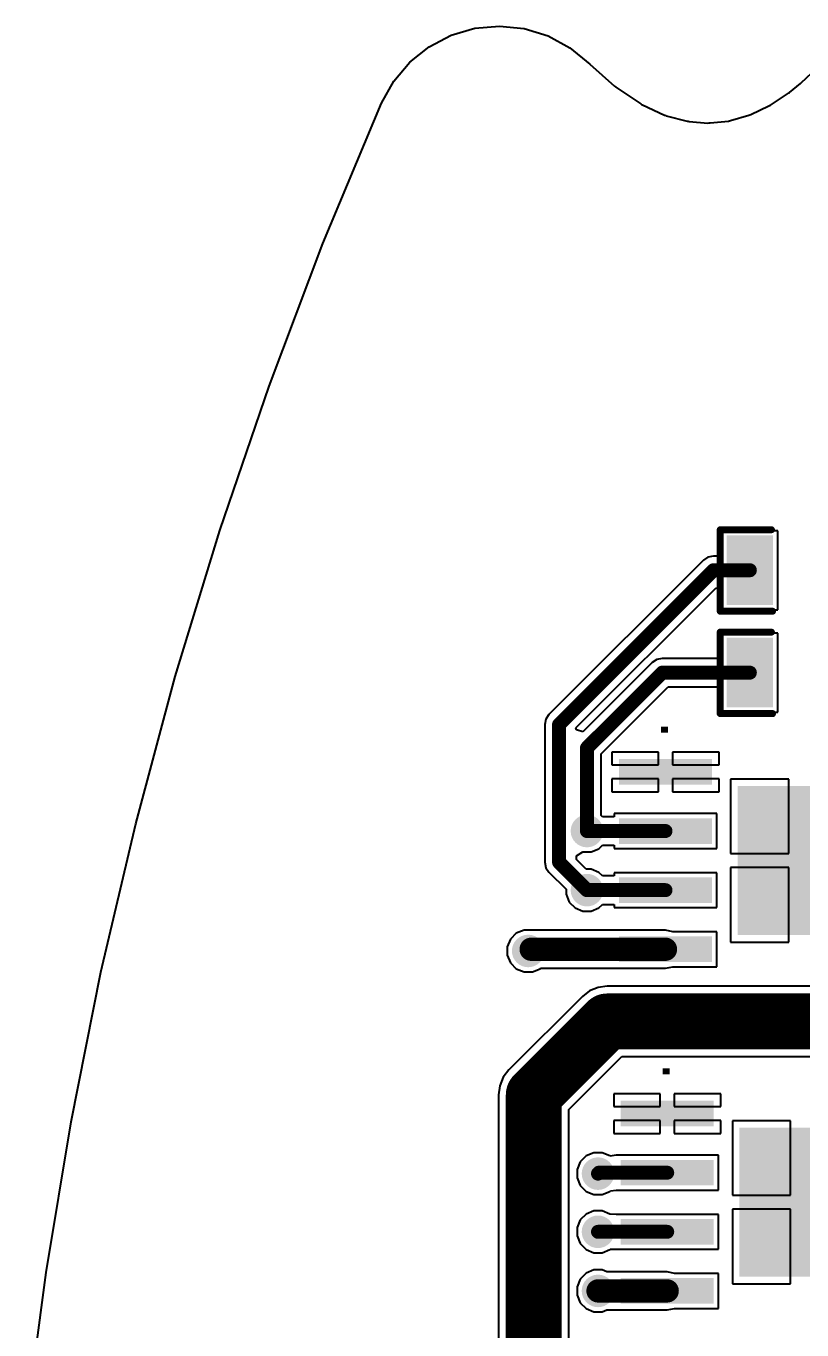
# Model space of a CAD drawing. Header units: millimetres. Extents: x 100 to 300, y 101 to 245.
# Drawn here: x 100.91 to 117.58, y 213.46 to 241.47 of the extents above; entities that cross this region are included whole.
import ezdxf

# ---------------------------------------------------------------- set-up
doc = ezdxf.new("R2010")
doc.units = ezdxf.units.MM
for name, color, linetype in [('BottomSolder', 6, 'Continuous'), ('TopLayer', 1, 'Continuous'), ('TopOverlay', 2, 'Continuous'), ('TopPaste', 8, 'Continuous'), ('TopSolder', 216, 'Continuous'), ('ViaHoleLayer', 16, 'Continuous')]:
    doc.layers.add(name, color=color, linetype=linetype)

# ---------------------------------------------------------------- blocks, each defined once
blk = doc.blocks.new('HSOP_8_64')
at = {"layer": 'TopLayer'}
for points in [[(-2.12159977, 3.799798089999999), (-1.67160067, 3.799798089999999), (-1.67160067, 1.89979935), (-2.12159977, 1.89979935)], [(-0.85159723, 3.799798089999999), (-0.40159813, 3.799798089999999), (-0.40159813, 1.89979935), (-0.85159723, 1.89979935)], [(0.41840023, 3.799798089999999), (0.86839933, 3.799798089999999), (0.86839933, 1.89979935), (0.41840023, 1.89979935)], [(1.68840023, 3.799798089999999), (2.13839933, 3.799798089999999), (2.13839933, 1.89979935), (1.68840023, 1.89979935)], [(-1.54159966, 1.24979938), (1.55839922, 1.24979938), (1.55839922, -1.1502009), (-1.54159966, -1.1502009)], [(-2.12159977, -1.80020087), (-1.67160067, -1.80020087), (-1.67160067, -3.70019961), (-2.12159977, -3.70019961)], [(-0.85159723, -1.80020341), (-0.40159813, -1.80020341), (-0.40159813, -3.70020215), (-0.85159723, -3.70020215)], [(0.41840023, -1.80020087), (0.86839933, -1.80020087), (0.86839933, -3.70019961), (0.41840023, -3.70019961)], [(1.68840023, -1.80020087), (2.13839933, -1.80020087), (2.13839933, -3.70019961), (1.68840023, -3.70019961)]]:
    blk.add_hatch(color=1, dxfattribs=at).paths.add_polyline_path(points)
at = {"layer": 'TopPaste'}
for points in [[(-2.12159977, 3.799798089999999), (-1.67160067, 3.799798089999999), (-1.67160067, 1.89979935), (-2.12159977, 1.89979935)], [(-0.85159723, 3.799798089999999), (-0.40159813, 3.799798089999999), (-0.40159813, 1.89979935), (-0.85159723, 1.89979935)], [(0.41840023, 3.799798089999999), (0.86839933, 3.799798089999999), (0.86839933, 1.89979935), (0.41840023, 1.89979935)], [(1.68840023, 3.799798089999999), (2.13839933, 3.799798089999999), (2.13839933, 1.89979935), (1.68840023, 1.89979935)], [(-1.54159966, 1.24979938), (1.55839922, 1.24979938), (1.55839922, -1.1502009), (-1.54159966, -1.1502009)], [(-2.12159977, -1.80020087), (-1.67160067, -1.80020087), (-1.67160067, -3.70019961), (-2.12159977, -3.70019961)], [(-0.85159723, -1.80020341), (-0.40159813, -1.80020341), (-0.40159813, -3.70020215), (-0.85159723, -3.70020215)], [(0.41840023, -1.80020087), (0.86839933, -1.80020087), (0.86839933, -3.70019961), (0.41840023, -3.70019961)], [(1.68840023, -1.80020087), (2.13839933, -1.80020087), (2.13839933, -3.70019961), (1.68840023, -3.70019961)]]:
    blk.add_hatch(color=8, dxfattribs=at).paths.add_polyline_path(points)
at = {"layer": 'TopSolder'}
for points in [[(-2.17159967, 3.84979799), (-1.62160077, 3.84979799), (-1.62160077, 1.84979945), (-2.17159967, 1.84979945)], [(-0.9015971299999999, 3.84979799), (-0.35159823, 3.84979799), (-0.35159823, 1.84979945), (-0.9015971299999999, 1.84979945)], [(0.36840033, 3.84979799), (0.91839923, 3.84979799), (0.91839923, 1.84979945), (0.36840033, 1.84979945)], [(1.63840033, 3.84979799), (2.18839923, 3.84979799), (2.18839923, 1.84979945), (1.63840033, 1.84979945)], [(-1.59159956, 1.29979928), (1.60839912, 1.29979928), (1.60839912, -1.2002008), (-1.59159956, -1.2002008)], [(-2.17159967, -1.75020097), (-1.62160077, -1.75020097), (-1.62160077, -3.750199509999999), (-2.17159967, -3.750199509999999)], [(-0.9015971299999999, -1.75020351), (-0.35159823, -1.75020351), (-0.35159823, -3.75020205), (-0.9015971299999999, -3.75020205)], [(0.36840033, -1.75020097), (0.91839923, -1.75020097), (0.91839923, -3.750199509999999), (0.36840033, -3.750199509999999)], [(1.63840033, -1.75020097), (2.18839923, -1.75020097), (2.18839923, -3.750199509999999), (1.63840033, -3.750199509999999)]]:
    blk.add_hatch(color=216, dxfattribs=at).paths.add_polyline_path(points)
at = {"layer": 'TopOverlay'}
blk.add_text('.', height=1.00000054, dxfattribs=at).set_placement((-2.9915993, -2.85020004))
blk = doc.blocks.new('HSOP_8_65')
at = {"layer": 'TopLayer'}
for points in [[(-2.12159977, 3.799798089999999), (-1.67160067, 3.799798089999999), (-1.67160067, 1.89979935), (-2.12159977, 1.89979935)], [(-0.85159723, 3.799798089999999), (-0.40159813, 3.799798089999999), (-0.40159813, 1.89979935), (-0.85159723, 1.89979935)], [(0.41840023, 3.79980317), (0.86839933, 3.79980317), (0.86839933, 1.89980443), (0.41840023, 1.89980443)], [(1.68840023, 3.79980063), (2.13839933, 3.79980063), (2.13839933, 1.89980189), (1.68840023, 1.89980189)], [(-1.5416022, 1.24980446), (1.55839668, 1.24980446), (1.55839668, -1.15019582), (-1.5416022, -1.15019582)], [(-2.12159977, -1.80019833), (-1.67160067, -1.80019833), (-1.67160067, -3.70019707), (-2.12159977, -3.70019707)], [(-0.85159977, -1.80019833), (-0.40160067, -1.80019833), (-0.40160067, -3.70019707), (-0.85159977, -3.70019707)], [(0.41840023, -1.80019833), (0.86839933, -1.80019833), (0.86839933, -3.70019707), (0.41840023, -3.70019707)], [(1.68840023, -1.80019833), (2.13839933, -1.80019833), (2.13839933, -3.70019707), (1.68840023, -3.70019707)]]:
    blk.add_hatch(color=1, dxfattribs=at).paths.add_polyline_path(points)
at = {"layer": 'TopPaste'}
for points in [[(-2.12159977, 3.799798089999999), (-1.67160067, 3.799798089999999), (-1.67160067, 1.89979935), (-2.12159977, 1.89979935)], [(-0.85159723, 3.799798089999999), (-0.40159813, 3.799798089999999), (-0.40159813, 1.89979935), (-0.85159723, 1.89979935)], [(0.41840023, 3.79980317), (0.86839933, 3.79980317), (0.86839933, 1.89980443), (0.41840023, 1.89980443)], [(1.68840023, 3.79980063), (2.13839933, 3.79980063), (2.13839933, 1.89980189), (1.68840023, 1.89980189)], [(-1.5416022, 1.24980446), (1.55839668, 1.24980446), (1.55839668, -1.15019582), (-1.5416022, -1.15019582)], [(-2.12159977, -1.80019833), (-1.67160067, -1.80019833), (-1.67160067, -3.70019707), (-2.12159977, -3.70019707)], [(-0.85159977, -1.80019833), (-0.40160067, -1.80019833), (-0.40160067, -3.70019707), (-0.85159977, -3.70019707)], [(0.41840023, -1.80019833), (0.86839933, -1.80019833), (0.86839933, -3.70019707), (0.41840023, -3.70019707)], [(1.68840023, -1.80019833), (2.13839933, -1.80019833), (2.13839933, -3.70019707), (1.68840023, -3.70019707)]]:
    blk.add_hatch(color=8, dxfattribs=at).paths.add_polyline_path(points)
at = {"layer": 'TopSolder'}
for points in [[(-2.17159967, 3.84979799), (-1.62160077, 3.84979799), (-1.62160077, 1.84979945), (-2.17159967, 1.84979945)], [(-0.9015971299999999, 3.84979799), (-0.35159823, 3.84979799), (-0.35159823, 1.84979945), (-0.9015971299999999, 1.84979945)], [(0.36840033, 3.84980307), (0.91839923, 3.84980307), (0.91839923, 1.84980453), (0.36840033, 1.84980453)], [(1.63840033, 3.84980053), (2.18839923, 3.84980053), (2.18839923, 1.84980199), (1.63840033, 1.84980199)], [(-1.5916021, 1.29980436), (1.60839658, 1.29980436), (1.60839658, -1.20019572), (-1.5916021, -1.20019572)], [(-2.17159967, -1.75019843), (-1.62160077, -1.75019843), (-1.62160077, -3.750196969999999), (-2.17159967, -3.750196969999999)], [(-0.90159967, -1.75019843), (-0.35160077, -1.75019843), (-0.35160077, -3.750196969999999), (-0.90159967, -3.750196969999999)], [(0.36840033, -1.75019843), (0.91839923, -1.75019843), (0.91839923, -3.750196969999999), (0.36840033, -3.750196969999999)], [(1.63840033, -1.75019843), (2.18839923, -1.75019843), (2.18839923, -3.750196969999999), (1.63840033, -3.750196969999999)]]:
    blk.add_hatch(color=216, dxfattribs=at).paths.add_polyline_path(points)
at = {"layer": 'TopOverlay'}
blk.add_text('.', height=1.00000054, dxfattribs=at).set_placement((-2.9915993, -2.85019496))
blk = doc.blocks.new('RES0805_128')
at = {"layer": 'TopLayer'}
for points in [[(-1.38780139, 0.6782968399999999), (-0.4878006499999999, 0.6782968399999999), (-0.4878006499999999, -0.7187031599999999), (-1.38780139, -0.7187031599999999)], [(0.49219993, 0.67829938), (1.39220067, 0.67829938), (1.39220067, -0.7187006199999999), (0.49219993, -0.7187006199999999)]]:
    blk.add_hatch(color=1, dxfattribs=at).paths.add_polyline_path(points)
at = {"layer": 'TopPaste'}
for points in [[(-1.38780139, 0.6782968399999999), (-0.4878006499999999, 0.6782968399999999), (-0.4878006499999999, -0.7187031599999999), (-1.38780139, -0.7187031599999999)], [(0.49219993, 0.67829938), (1.39220067, 0.67829938), (1.39220067, -0.7187006199999999), (0.49219993, -0.7187006199999999)]]:
    blk.add_hatch(color=8, dxfattribs=at).paths.add_polyline_path(points)
at = {"layer": 'TopSolder'}
for points in [[(-1.43780129, 0.72829674), (-0.43780075, 0.72829674), (-0.43780075, -0.76870306), (-1.43780129, -0.76870306)], [(0.44220003, 0.72829928), (1.44220057, 0.72829928), (1.44220057, -0.76870052), (0.44220003, -0.76870052)]]:
    blk.add_hatch(color=216, dxfattribs=at).paths.add_polyline_path(points)
at = {"layer": 'TopOverlay', "const_width": 0.1499997}
for points in [[(-1.5750032, 0.8500008399999999), (-0.47500286, 0.8499983)], [(-1.57500066, -0.87499952), (-1.57500066, 0.8249970799999999)], [(0.47500032, 0.8500008399999999), (1.5750032, 0.8500008399999999)], [(1.57500066, -0.87499952), (1.57500066, 0.8249970799999999)], [(-1.57500066, -0.90000074), (-0.4499991, -0.90000074)], [(0.47499778, -0.90000074), (1.57500066, -0.90000074)]]:
    blk.add_lwpolyline(points, dxfattribs=at)
at = {"layer": 'TopOverlay', "const_width": 0.07499858}
for points in [[(-1.61250376, 0.8500008399999999, 1), (-1.53750264, 0.8500008399999999, 1)], [(-1.61250122, 0.8249970799999999, 1), (-1.5375001, 0.8249970799999999, 1)], [(-0.5125034199999999, 0.8499983, 1), (-0.4375023, 0.8499983, 1)], [(0.43749976, 0.8500008399999999, 1), (0.5125008799999999, 0.8500008399999999, 1)], [(1.5375001, 0.8249970799999999, 1), (1.61250122, 0.8249970799999999, 1)], [(1.53750264, 0.8500008399999999, 1), (1.61250376, 0.8500008399999999, 1)], [(-1.61250122, -0.87499952, 1), (-1.5375001, -0.87499952, 1)], [(-1.61250122, -0.90000074, 1), (-1.5375001, -0.90000074, 1)], [(-0.4874996599999999, -0.90000074, 1), (-0.41249854, -0.90000074, 1)], [(0.43749722, -0.90000074, 1), (0.5124983399999999, -0.90000074, 1)], [(1.5375001, -0.87499952, 1), (1.61250122, -0.87499952, 1)], [(1.5375001, -0.90000074, 1), (1.61250122, -0.90000074, 1)]]:
    blk.add_lwpolyline(points, format="xyb", close=True, dxfattribs=at)
blk = doc.blocks.new('RES0805_130')
at = {"layer": 'TopLayer'}
for points in [[(-1.38780139, 0.6782968399999999), (-0.4878006499999999, 0.6782968399999999), (-0.4878006499999999, -0.7187031599999999), (-1.38780139, -0.7187031599999999)], [(0.49219993, 0.67829938), (1.39220067, 0.67829938), (1.39220067, -0.7187006199999999), (0.49219993, -0.7187006199999999)]]:
    blk.add_hatch(color=1, dxfattribs=at).paths.add_polyline_path(points)
at = {"layer": 'TopPaste'}
for points in [[(-1.38780139, 0.6782968399999999), (-0.4878006499999999, 0.6782968399999999), (-0.4878006499999999, -0.7187031599999999), (-1.38780139, -0.7187031599999999)], [(0.49219993, 0.67829938), (1.39220067, 0.67829938), (1.39220067, -0.7187006199999999), (0.49219993, -0.7187006199999999)]]:
    blk.add_hatch(color=8, dxfattribs=at).paths.add_polyline_path(points)
at = {"layer": 'TopSolder'}
for points in [[(-1.43780129, 0.72829674), (-0.43780075, 0.72829674), (-0.43780075, -0.76870306), (-1.43780129, -0.76870306)], [(0.44220003, 0.72829928), (1.44220057, 0.72829928), (1.44220057, -0.76870052), (0.44220003, -0.76870052)]]:
    blk.add_hatch(color=216, dxfattribs=at).paths.add_polyline_path(points)
at = {"layer": 'TopOverlay', "const_width": 0.1499997}
for points in [[(-1.5750032, 0.85000338), (-0.47500032, 0.8500008399999999)], [(-1.5750032, -0.87499952), (-1.57500066, 0.8249970799999999)], [(0.47500032, 0.8500008399999999), (1.5750032, 0.8500008399999999)], [(1.57500066, -0.87499952), (1.57500066, 0.8249970799999999)], [(-1.5750032, -0.90000074), (-0.4499991, -0.90000074)], [(0.47500286, -0.90000074), (1.57500066, -0.90000074)]]:
    blk.add_lwpolyline(points, dxfattribs=at)
at = {"layer": 'TopOverlay', "const_width": 0.07499858}
for points in [[(-1.61250376, 0.85000338, 1), (-1.53750264, 0.85000338, 1)], [(-1.61250122, 0.8249970799999999, 1), (-1.5375001, 0.8249970799999999, 1)], [(-0.5125008799999999, 0.8500008399999999, 1), (-0.43749976, 0.8500008399999999, 1)], [(0.43749976, 0.8500008399999999, 1), (0.5125008799999999, 0.8500008399999999, 1)], [(1.5375001, 0.8249970799999999, 1), (1.61250122, 0.8249970799999999, 1)], [(1.53750264, 0.8500008399999999, 1), (1.61250376, 0.8500008399999999, 1)], [(-1.61250376, -0.87499952, 1), (-1.53750264, -0.87499952, 1)], [(-1.61250376, -0.90000074, 1), (-1.53750264, -0.90000074, 1)], [(-0.4874996599999999, -0.90000074, 1), (-0.41249854, -0.90000074, 1)], [(0.4375023, -0.90000074, 1), (0.5125034199999999, -0.90000074, 1)], [(1.5375001, -0.87499952, 1), (1.61250122, -0.87499952, 1)], [(1.5375001, -0.90000074, 1), (1.61250122, -0.90000074, 1)]]:
    blk.add_lwpolyline(points, format="xyb", close=True, dxfattribs=at)

msp = doc.modelspace()

# ---------------------------------------------------------------- hatches: boundary and pattern name
at = {"layer": 'BottomSolder'}
h = msp.add_hatch(color=6, dxfattribs=at)
edge = h.paths.add_edge_path()
edge.add_arc((112.96280176, 224.17659762), 0.3499993, 0, 360)
h = msp.add_hatch(color=6, dxfattribs=at)
edge = h.paths.add_edge_path()
edge.add_arc((112.96280176, 222.90660016), 0.3499993, 0, 360)
h = msp.add_hatch(color=6, dxfattribs=at)
edge = h.paths.add_edge_path()
edge.add_arc((111.70000012, 221.6000013), 0.3499993, 0, 360)
h = msp.add_hatch(color=6, dxfattribs=at)
edge = h.paths.add_edge_path()
edge.add_arc((113.19999966, 216.81540076), 0.3499993, 0, 360)
h = msp.add_hatch(color=6, dxfattribs=at)
edge = h.paths.add_edge_path()
edge.add_arc((113.19999966, 215.56560392), 0.3499993, 0, 360)
h = msp.add_hatch(color=6, dxfattribs=at)
edge = h.paths.add_edge_path()
edge.add_arc((113.19999966, 214.29560392), 0.3499993, 0, 360)
at = {"layer": 'TopLayer'}
h = msp.add_hatch(color=1, dxfattribs=at)
edge = h.paths.add_edge_path()
edge.add_arc((112.96280176, 224.17659762), 0.2999994, 0, 360)
h = msp.add_hatch(color=1, dxfattribs=at)
edge = h.paths.add_edge_path()
edge.add_arc((112.96280176, 222.90660016), 0.2999994, 0, 360)
h = msp.add_hatch(color=1, dxfattribs=at)
edge = h.paths.add_edge_path()
edge.add_arc((111.70000012, 221.6000013), 0.2999994, 0, 360)
h = msp.add_hatch(color=1, dxfattribs=at)
edge = h.paths.add_edge_path()
edge.add_arc((113.19999966, 216.81540076), 0.2999994, 0, 360)
h = msp.add_hatch(color=1, dxfattribs=at)
edge = h.paths.add_edge_path()
edge.add_arc((113.19999966, 215.56560392), 0.2999994, 0, 360)
h = msp.add_hatch(color=1, dxfattribs=at)
edge = h.paths.add_edge_path()
edge.add_arc((113.19999966, 214.29560392), 0.2999994, 0, 360)
at = {"layer": 'TopSolder'}
h = msp.add_hatch(color=216, dxfattribs=at)
edge = h.paths.add_edge_path()
edge.add_arc((112.96280176, 224.17659762), 0.3499993, 0, 360)
h = msp.add_hatch(color=216, dxfattribs=at)
edge = h.paths.add_edge_path()
edge.add_arc((112.96280176, 222.90660016), 0.3499993, 0, 360)
h = msp.add_hatch(color=216, dxfattribs=at)
edge = h.paths.add_edge_path()
edge.add_arc((111.70000012, 221.6000013), 0.3499993, 0, 360)
h = msp.add_hatch(color=216, dxfattribs=at)
edge = h.paths.add_edge_path()
edge.add_arc((113.19999966, 216.81540076), 0.3499993, 0, 360)
h = msp.add_hatch(color=216, dxfattribs=at)
edge = h.paths.add_edge_path()
edge.add_arc((113.19999966, 215.56560392), 0.3499993, 0, 360)
h = msp.add_hatch(color=216, dxfattribs=at)
edge = h.paths.add_edge_path()
edge.add_arc((113.19999966, 214.29560392), 0.3499993, 0, 360)
at = {"layer": 'ViaHoleLayer'}
h = msp.add_hatch(color=16, dxfattribs=at)
edge = h.paths.add_edge_path()
edge.add_arc((112.96280176, 224.17659762), 0.1499997, 0, 360)
h = msp.add_hatch(color=16, dxfattribs=at)
edge = h.paths.add_edge_path()
edge.add_arc((112.96280176, 222.90660016), 0.1499997, 0, 360)
h = msp.add_hatch(color=16, dxfattribs=at)
edge = h.paths.add_edge_path()
edge.add_arc((111.70000012, 221.6000013), 0.1499997, 0, 360)
h = msp.add_hatch(color=16, dxfattribs=at)
edge = h.paths.add_edge_path()
edge.add_arc((113.19999966, 216.81540076), 0.1499997, 0, 360)
h = msp.add_hatch(color=16, dxfattribs=at)
edge = h.paths.add_edge_path()
edge.add_arc((113.19999966, 215.56560392), 0.1499997, 0, 360)
h = msp.add_hatch(color=16, dxfattribs=at)
edge = h.paths.add_edge_path()
edge.add_arc((113.19999966, 214.29560392), 0.1499997, 0, 360)

# ---------------------------------------------------------------- linework, layer by layer
at = {"layer": 'TopLayer'}
for p, q in [((109.57131248, 241.02904042), (110.04427318, 241.27476002)), ((110.04427318, 241.27476002), (110.55581394, 241.4244092)), ((110.55581394, 241.4244092), (111.08663584, 241.47235932)), ((111.08663584, 241.47235932), (111.61671352, 241.41676888)), ((111.61671352, 241.41676888), (112.12603686, 241.25976132)), ((112.12603686, 241.25976132), (112.595406, 241.00723706)), ((109.1547982, 240.6965214), (109.57131248, 241.02904042)), ((112.595406, 241.00723706), (113.02235206, 240.65620144)), ((108.8103996, 240.2897277), (109.1547982, 240.6965214)), ((113.02235206, 240.65620144), (113.557558, 240.17877288)), ((117.56112886, 240.25159976), (117.7913824, 240.46797982)), ((108.54609736, 239.81499154), (108.8103996, 240.2897277)), ((113.557558, 240.17877288), (113.5726202, 240.16990574)), ((113.5726202, 240.16990574), (113.5849265, 240.15751816)), ((113.5849265, 240.15751816), (114.1187202, 239.7983012)), ((117.31159164, 240.04613916), (117.54823836, 240.24027644)), ((117.54823836, 240.24027644), (117.55375778, 240.24699728)), ((117.55375778, 240.24699728), (117.56112886, 240.25159976)), ((107.29114178, 236.7987771), (108.54609736, 239.81499154)), ((116.90346444, 239.77318314), (117.29107606, 240.03096266)), ((117.29107606, 240.03096266), (117.30021244, 240.04006094)), ((117.30021244, 240.04006094), (117.31159164, 240.04613916)), ((114.1187202, 239.7983012), (114.13761526, 239.7904018)), ((114.13761526, 239.7904018), (114.15418368, 239.7783495)), ((114.15418368, 239.7783495), (114.62581342, 239.56060292)), ((114.62581342, 239.56060292), (114.64762186, 239.55535274)), ((114.64762186, 239.55535274), (114.66778438, 239.54552294)), ((114.66778438, 239.54552294), (115.11591912, 239.42758566)), ((116.04853854, 239.44092066), (116.44235792, 239.5547533)), ((116.44235792, 239.5547533), (116.46084912, 239.56432656)), ((116.46084912, 239.56432656), (116.48104212, 239.56942942)), ((116.48104212, 239.56942942), (116.8717754, 239.75523296)), ((116.8717754, 239.75523296), (116.88649216, 239.7661956)), ((116.88649216, 239.7661956), (116.90346444, 239.77318314)), ((115.11591912, 239.42758566), (115.1391906, 239.42616326)), ((115.1391906, 239.42616326), (115.16164674, 239.41991232)), ((115.16164674, 239.41991232), (115.56167388, 239.38977776)), ((115.56167388, 239.38977776), (115.5845669, 239.39256414)), ((115.5845669, 239.39256414), (115.60753866, 239.39046102)), ((115.60753866, 239.39046102), (116.00447716, 239.4322999)), ((116.00447716, 239.4322999), (116.02604176, 239.43900296)), ((116.02604176, 239.43900296), (116.04853854, 239.44092066)), ((106.13230234, 233.73333746), (107.29114178, 236.7987771)), ((105.07479874, 230.63150978), (106.13230234, 233.73333746)), ((104.11974604, 227.4965478), (105.07479874, 230.63150978)), ((117.06219666, 230.62829668), (115.86219906, 230.62829668)), ((115.86219906, 230.62829668), (115.86219906, 230.0856714)), ((117.06219666, 228.93129728), (117.06219666, 230.62829668)), ((115.56274068, 230.06238722), (115.46350542, 229.99608306)), ((115.67979404, 230.0856714), (115.56274068, 230.06238722)), ((115.86219906, 230.0856714), (115.67979404, 230.0856714)), ((115.46350034, 229.99607544), (112.14651434, 226.67909198)), ((115.46350542, 229.99608306), (115.46350034, 229.99607544)), ((112.72682306, 226.39424622), (115.73519906, 229.40262476)), ((115.73519906, 229.40262476), (115.86219906, 229.35001882)), ((115.86219906, 229.35001882), (115.86219906, 228.93129728)), ((115.86219906, 228.93129728), (117.06219666, 228.93129728)), ((117.06219666, 228.428296), (115.86219906, 228.428296)), ((115.86219906, 228.428296), (115.86219906, 227.88567326)), ((117.06219666, 226.7312966), (117.06219666, 228.428296)), ((114.36350254, 227.7960773), (112.873028, 226.3056053)), ((114.36350762, 227.79608492), (114.36350254, 227.7960773)), ((114.46274288, 227.86238908), (114.36350762, 227.79608492)), ((114.57979624, 227.88567326), (114.46274288, 227.86238908)), ((115.86219906, 227.88567326), (114.57979624, 227.88567326)), ((103.2681958, 224.33190846), (104.11974604, 227.4965478)), ((113.26867872, 225.83610154), (114.70649398, 227.27391934)), ((114.70649398, 227.27391934), (115.86219906, 227.27391934)), ((115.86219906, 227.27391934), (115.86219906, 226.7312966)), ((112.14651434, 226.67909198), (112.08021018, 226.57985672)), ((115.86219906, 226.7312966), (117.06219666, 226.7312966)), ((112.08021018, 226.57985672), (112.05692346, 226.46280336)), ((112.05692346, 226.46280336), (112.056926, 226.46279066)), ((112.056926, 226.46279066), (112.056926, 223.50661166)), ((112.73567496, 226.3478582), (112.72682306, 226.39424622)), ((112.873028, 226.3056053), (112.73567496, 226.3478582)), ((113.26867872, 224.50711512), (113.26867872, 225.83610154)), ((114.4998091, 225.87159804), (113.49980602, 225.87159804)), ((113.49980602, 225.87159804), (113.49980602, 225.59660494)), ((114.4998091, 225.59660494), (114.4998091, 225.87159804)), ((115.79980142, 225.87159804), (114.7998085, 225.87159804)), ((114.7998085, 225.87159804), (114.7998085, 225.59660494)), ((115.79980142, 225.59660494), (115.79980142, 225.87159804)), ((113.49980602, 225.59660494), (114.4998091, 225.59660494)), ((114.7998085, 225.59660494), (115.79980142, 225.59660494)), ((114.4998091, 225.29660554), (113.49980602, 225.29660554)), ((113.49980602, 225.29660554), (113.49980602, 225.02160228)), ((114.4998091, 225.02160228), (114.4998091, 225.29660554)), ((115.79980142, 225.29660554), (114.7998085, 225.29660554)), ((114.7998085, 225.29660554), (114.7998085, 225.02160228)), ((115.79980142, 225.02160228), (115.79980142, 225.29660554)), ((117.29980604, 225.29160174), (116.049806, 225.29160174)), ((116.049806, 225.29160174), (116.049806, 223.69159732)), ((117.29980604, 223.69159732), (117.29980604, 225.29160174)), ((113.49980602, 225.02160228), (114.4998091, 225.02160228)), ((114.7998085, 225.02160228), (115.79980142, 225.02160228)), ((113.29331926, 224.48247458), (113.26867872, 224.50711512)), ((113.54980592, 224.48247458), (113.29331926, 224.48247458)), ((115.74980152, 224.55159814), (113.54980592, 224.55159814)), ((113.54980592, 224.55159814), (113.54980592, 224.48247458)), ((115.74980152, 223.80160218), (115.74980152, 224.55159814)), ((102.52107766, 221.14098012), (103.2681958, 224.33190846)), ((113.217706, 223.7951074), (113.29331926, 223.87072066)), ((113.29331926, 223.87072066), (113.54980592, 223.87072066)), ((113.54980592, 223.87072066), (113.54980592, 223.80160218)), ((112.7346107, 223.56736846), (112.7415322, 223.64695936)), ((112.94537736, 223.35659926), (112.7346107, 223.56736846)), ((112.7415322, 223.64695936), (112.87153194, 223.7273275)), ((112.87153194, 223.7273275), (112.87329216, 223.72659852)), ((112.87329216, 223.72659852), (113.05231136, 223.72659852)), ((113.05231136, 223.72659852), (113.217706, 223.7951074)), ((113.54980592, 223.80160218), (115.74980152, 223.80160218)), ((116.049806, 223.69159732), (117.29980604, 223.69159732)), ((112.056926, 223.50661166), (112.05692346, 223.50659896)), ((112.05692346, 223.50659896), (112.08021018, 223.3895456)), ((112.08021018, 223.3895456), (112.14651434, 223.29031034)), ((112.14651434, 223.29031034), (112.51280266, 222.92402456)), ((113.05231136, 223.35659926), (112.94537736, 223.35659926)), ((113.217706, 223.28809038), (113.05231136, 223.35659926)), ((113.29331926, 223.21247712), (113.217706, 223.28809038)), ((115.74980152, 223.28159814), (113.54980592, 223.28159814)), ((113.54980592, 223.28159814), (113.54980592, 223.21247712)), ((115.74980152, 222.53160218), (115.74980152, 223.28159814)), ((117.29980604, 223.39159792), (116.049806, 223.39159792)), ((116.049806, 223.39159792), (116.049806, 221.79160366)), ((117.29980604, 221.79160366), (117.29980604, 223.39159792)), ((113.54980592, 223.21247712), (113.29331926, 223.21247712)), ((112.51280266, 222.92402456), (112.51280266, 222.81709056)), ((112.51280266, 222.81709056), (112.58131154, 222.65169592)), ((112.58131154, 222.65169592), (112.70789752, 222.52510994)), ((112.70789752, 222.52510994), (112.87329216, 222.45660106)), ((112.87329216, 222.45660106), (113.05231136, 222.45660106)), ((113.05231136, 222.45660106), (113.217706, 222.52510994)), ((113.217706, 222.52510994), (113.29331926, 222.6007232)), ((113.29331926, 222.6007232), (113.54980592, 222.6007232)), ((113.54980592, 222.6007232), (113.54980592, 222.53160218)), ((113.54980592, 222.53160218), (115.74980152, 222.53160218)), ((111.44509588, 221.98149152), (111.3185099, 221.85490554)), ((111.61049052, 222.0500004), (111.44509588, 221.98149152)), ((111.78950972, 222.0500004), (111.61049052, 222.0500004)), ((111.80294632, 222.04443526), (111.78950972, 222.0500004)), ((114.64980372, 222.04443526), (111.80294632, 222.04443526)), ((114.80587656, 222.01339138), (114.64980372, 222.04443526)), ((114.80856134, 222.01159814), (114.80587656, 222.01339138)), ((115.74980152, 222.01159814), (114.80856134, 222.01159814)), ((115.74980152, 221.26160218), (115.74980152, 222.01159814)), ((111.3185099, 221.85490554), (111.25000102, 221.6895109)), ((111.25000102, 221.6895109), (111.25000102, 221.5104917)), ((116.049806, 221.79160366), (117.29980604, 221.79160366)), ((111.25000102, 221.5104917), (111.3185099, 221.34509706)), ((111.3185099, 221.34509706), (111.44509588, 221.21851108)), ((101.87918918, 217.92737466), (102.52107766, 221.14098012)), ((111.44509588, 221.21851108), (111.61049052, 221.1500022)), ((111.61049052, 221.1500022), (111.78950972, 221.1500022)), ((111.78950972, 221.1500022), (111.95490436, 221.21851108)), ((111.95490436, 221.21851108), (111.96515834, 221.22876506)), ((111.96515834, 221.22876506), (114.64980372, 221.22876506)), ((114.64980372, 221.22876506), (114.80587656, 221.25980894)), ((114.80587656, 221.25980894), (114.80856134, 221.26160218)), ((114.80856134, 221.26160218), (115.74980152, 221.26160218)), ((113.20271238, 220.81719616), (113.02026418, 220.74162354)), ((113.39850066, 220.84297208), (113.20271238, 220.81719616)), ((119.52122146, 220.84297208), (113.39850066, 220.84297208)), ((112.86359444, 220.62140788), (111.28489554, 219.04270898)), ((113.02026418, 220.74162354), (112.86359444, 220.62140788)), ((112.57627218, 218.19446074), (113.71184268, 219.33003124)), ((113.71184268, 219.33003124), (119.70557974, 219.33003124)), ((111.16467988, 218.88603924), (111.08910726, 218.70359104)), ((111.28489554, 219.04270898), (111.16467988, 218.88603924)), ((111.08910726, 218.70359104), (111.06333134, 218.50780276)), ((114.53657814, 218.5306018), (113.53658522, 218.5306018)), ((113.53658522, 218.5306018), (113.53658522, 218.25561886)), ((114.53657814, 218.25561886), (114.53657814, 218.5306018)), ((115.83658062, 218.5306018), (114.83657754, 218.5306018)), ((114.83657754, 218.5306018), (114.83657754, 218.25561886)), ((115.83658062, 218.25561886), (115.83658062, 218.5306018)), ((111.06333134, 218.50780276), (111.06333134, 212.4939997)), ((113.53658522, 218.25561886), (114.53657814, 218.25561886)), ((114.83657754, 218.25561886), (115.83658062, 218.25561886)), ((112.57627218, 213.25047012), (112.57627218, 218.19446074)), ((101.34321362, 214.6943001), (101.87918918, 217.92737466)), ((114.53657814, 217.95561946), (113.53658522, 217.95561946)), ((113.53658522, 217.95561946), (113.53658522, 217.68060604)), ((113.53658522, 217.68060604), (114.53657814, 217.68060604)), ((114.53657814, 217.68060604), (114.53657814, 217.95561946)), ((115.83658062, 217.95561946), (114.83657754, 217.95561946)), ((114.83657754, 217.95561946), (114.83657754, 217.68060604)), ((114.83657754, 217.68060604), (115.83658062, 217.68060604)), ((115.83658062, 217.68060604), (115.83658062, 217.95561946)), ((117.33657254, 217.95060296), (116.08658266, 217.95060296)), ((116.08658266, 217.95060296), (116.08658266, 216.35061378)), ((117.33657254, 216.35061378), (117.33657254, 217.95060296)), ((112.94509542, 217.19689098), (112.81850944, 217.070305)), ((113.11049006, 217.26539986), (112.94509542, 217.19689098)), ((113.28950926, 217.26539986), (113.11049006, 217.26539986)), ((113.4549039, 217.19689098), (113.28950926, 217.26539986)), ((113.45958258, 217.1922123), (113.4549039, 217.19689098)), ((113.58658512, 217.2106019), (113.45958258, 217.1922123)), ((113.58658512, 217.21059936), (113.58658512, 217.2106019)), ((115.78657818, 217.21059936), (113.58658512, 217.21059936)), ((115.78657818, 216.4606034), (115.78657818, 217.21059936)), ((112.81850944, 217.070305), (112.75000056, 216.90491036)), ((112.75000056, 216.90491036), (112.75000056, 216.72589116)), ((112.75000056, 216.72589116), (112.81850944, 216.56049652)), ((112.81850944, 216.56049652), (112.94509542, 216.43391054)), ((112.94509542, 216.43391054), (113.11049006, 216.36540166)), ((113.11049006, 216.36540166), (113.28950926, 216.36540166)), ((113.28950926, 216.36540166), (113.4549039, 216.43391054)), ((113.4549039, 216.43391054), (113.4660291, 216.44503574)), ((113.4660291, 216.44503574), (113.58658512, 216.46060086)), ((113.58658512, 216.46060086), (113.58658512, 216.4606034)), ((113.58658512, 216.4606034), (115.78657818, 216.4606034)), ((116.08658266, 216.35061378), (117.33657254, 216.35061378)), ((113.11049006, 216.01560302), (112.94509542, 215.94709414)), ((113.28950926, 216.01560302), (113.11049006, 216.01560302)), ((113.4549039, 215.94709414), (113.28950926, 216.01560302)), ((117.33657254, 216.05061438), (116.08658266, 216.05061438)), ((116.08658266, 216.05061438), (116.08658266, 214.45060488)), ((117.33657254, 214.45060488), (117.33657254, 216.05061438)), ((112.81850944, 215.82050816), (112.75000056, 215.65511352)), ((112.94509542, 215.94709414), (112.81850944, 215.82050816)), ((113.46011344, 215.9418846), (113.4549039, 215.94709414)), ((113.58658766, 215.94060444), (113.46011344, 215.9418846)), ((113.58658766, 215.9406019), (113.58658766, 215.94060444)), ((115.78658072, 215.9406019), (113.58658766, 215.9406019)), ((115.78658072, 215.19060594), (115.78658072, 215.9406019)), ((112.75000056, 215.65511352), (112.75000056, 215.47609432)), ((112.75000056, 215.47609432), (112.81850944, 215.31069968)), ((112.81850944, 215.31069968), (112.94509542, 215.1841137)), ((112.94509542, 215.1841137), (113.11049006, 215.11560482)), ((113.28950926, 215.11560482), (113.4549039, 215.1841137)), ((113.4549039, 215.1841137), (113.46011344, 215.18932324)), ((113.46011344, 215.18932324), (113.58658766, 215.1906034)), ((113.58658766, 215.1906034), (113.58658766, 215.19060594)), ((113.58658766, 215.19060594), (115.78658072, 215.19060594)), ((113.11049006, 215.11560482), (113.28950926, 215.11560482)), ((100.9137428, 211.44540388), (101.34321362, 214.6943001)), ((112.94509542, 214.67709414), (112.81850944, 214.55050816)), ((113.11049006, 214.74560302), (112.94509542, 214.67709414)), ((113.28950926, 214.74560302), (113.11049006, 214.74560302)), ((113.3913023, 214.70343902), (113.28950926, 214.74560302)), ((114.68658292, 214.70343902), (113.3913023, 214.70343902)), ((114.84265576, 214.67239514), (114.68658292, 214.70343902)), ((114.84534054, 214.6706019), (114.84265576, 214.67239514)), ((115.78658072, 214.6706019), (114.84534054, 214.6706019)), ((115.78658072, 213.92060594), (115.78658072, 214.6706019)), ((112.81850944, 214.55050816), (112.75000056, 214.38511352)), ((112.75000056, 214.38511352), (112.75000056, 214.20609432)), ((116.08658266, 214.45060488), (117.33657254, 214.45060488)), ((112.75000056, 214.20609432), (112.81850944, 214.04069968)), ((112.81850944, 214.04069968), (112.94509542, 213.9141137)), ((112.94509542, 213.9141137), (113.11049006, 213.84560482)), ((113.11049006, 213.84560482), (113.28950926, 213.84560482)), ((113.28950926, 213.84560482), (113.3913023, 213.88776882)), ((113.3913023, 213.88776882), (114.68658292, 213.88776882)), ((114.68658292, 213.88776882), (114.84265576, 213.9188127)), ((114.84265576, 213.9188127), (114.84534054, 213.92060594)), ((114.84534054, 213.92060594), (115.78658072, 213.92060594))]:
    msp.add_line(p, q, dxfattribs=at)
for points, const_width in [([(112.36280296, 226.46280336), (115.67979404, 229.77979444)], 0.2999994), ([(115.67979404, 229.77979444), (116.46219786, 229.77979444)], 0.2999994), ([(112.96280176, 225.96280182), (114.57979624, 227.5797963)], 0.2999994), ([(114.57979624, 227.5797963), (116.46219786, 227.5797963)], 0.2999994), ([(112.36280296, 223.50659896), (112.36280296, 226.46280336)], 0.2999994), ([(112.96280176, 224.17659762), (112.96280176, 225.96280182)], 0.2999994), ([(112.96280176, 224.17659762), (114.64980118, 224.17659762)], 0.2999994), ([(114.64980118, 224.17659762), (114.64980372, 224.17660016)], 0.2999994), ([(112.36280296, 223.50659896), (112.96280176, 222.90660016)], 0.2999994), ([(112.96280176, 222.90660016), (114.64980372, 222.90660016)], 0.2999994), ([(111.76366014, 221.63660016), (114.64980372, 221.63660016)], 0.499999), ([(111.68086884, 221.58087002), (111.70000012, 221.6000013)], 0.2999994), ([(111.70000012, 221.6000013), (111.72706128, 221.6000013)], 0.2999994), ([(111.72706128, 221.6000013), (111.76366014, 221.63660016)], 0.2999994), ([(111.81980176, 218.50780276), (113.39850066, 220.08650166)], 1.20000014), ([(113.39850066, 220.08650166), (120.30557854, 220.08650166)], 1.20000014), ([(111.81980176, 212.4939997), (111.81980176, 218.50780276)], 1.20000014), ([(113.19999966, 216.81540076), (113.22020028, 216.83560138)], 0.2999994), ([(113.22020028, 216.83560138), (114.68658038, 216.83560138)], 0.2999994), ([(113.19999966, 215.56560392), (114.68658292, 215.56560392)], 0.2999994), ([(113.19999966, 214.29560392), (114.68658292, 214.29560392)], 0.499999)]:
    msp.add_lwpolyline(points, dxfattribs=dict(at, const_width=const_width))
for points, const_width in [([(115.60479546, 229.77979444, 1), (115.75479262, 229.77979444, 1)], 0.1499997), ([(115.60479546, 229.77979444, 1), (115.75479262, 229.77979444, 1)], 0.1499997), ([(116.38719928, 229.77979444, 1), (116.53719644, 229.77979444, 1)], 0.1499997), ([(114.50479766, 227.5797963, 1), (114.65479482, 227.5797963, 1)], 0.1499997), ([(114.50479766, 227.5797963, 1), (114.65479482, 227.5797963, 1)], 0.1499997), ([(116.38719928, 227.5797963, 1), (116.53719644, 227.5797963, 1)], 0.1499997), ([(112.28780438, 226.46280336, 1), (112.43780154, 226.46280336, 1)], 0.1499997), ([(112.28780438, 226.46280336, 1), (112.43780154, 226.46280336, 1)], 0.1499997), ([(112.88780318, 225.96280182, 1), (113.03780034, 225.96280182, 1)], 0.1499997), ([(112.88780318, 225.96280182, 1), (113.03780034, 225.96280182, 1)], 0.1499997), ([(112.88780318, 224.17659762, 1), (113.03780034, 224.17659762, 1)], 0.1499997), ([(112.88780318, 224.17659762, 1), (113.03780034, 224.17659762, 1)], 0.1499997), ([(114.5748026, 224.17659762, 1), (114.72479976, 224.17659762, 1)], 0.1499997), ([(114.5748026, 224.17659762, 1), (114.72479976, 224.17659762, 1)], 0.1499997), ([(114.57480514, 224.17660016, 1), (114.7248023, 224.17660016, 1)], 0.1499997), ([(112.28780438, 223.50659896, 1), (112.43780154, 223.50659896, 1)], 0.1499997), ([(112.28780438, 223.50659896, 1), (112.43780154, 223.50659896, 1)], 0.1499997), ([(112.88780318, 222.90660016, 1), (113.03780034, 222.90660016, 1)], 0.1499997), ([(112.88780318, 222.90660016, 1), (113.03780034, 222.90660016, 1)], 0.1499997), ([(114.57480514, 222.90660016, 1), (114.7248023, 222.90660016, 1)], 0.1499997), ([(111.63866166, 221.63660016, 1), (111.88865862, 221.63660016, 1)], 0.2499995), ([(114.52480524, 221.63660016, 1), (114.7748022, 221.63660016, 1)], 0.2499995), ([(111.60587026, 221.58087002, 1), (111.75586742, 221.58087002, 1)], 0.1499997), ([(111.62500154, 221.6000013, 1), (111.7749987, 221.6000013, 1)], 0.1499997), ([(111.62500154, 221.6000013, 1), (111.7749987, 221.6000013, 1)], 0.1499997), ([(111.6520627, 221.6000013, 1), (111.80205986, 221.6000013, 1)], 0.1499997), ([(111.6520627, 221.6000013, 1), (111.80205986, 221.6000013, 1)], 0.1499997), ([(111.68866156, 221.63660016, 1), (111.83865872, 221.63660016, 1)], 0.1499997), ([(113.09850126, 220.08650166, 1), (113.69850006, 220.08650166, 1)], 0.5999987999999999), ([(113.09850126, 220.08650166, 1), (113.69850006, 220.08650166, 1)], 0.5999987999999999), ([(111.51980236, 218.50780276, 1), (112.11980116, 218.50780276, 1)], 0.5999987999999999), ([(111.51980236, 218.50780276, 1), (112.11980116, 218.50780276, 1)], 0.5999987999999999), ([(113.12500108, 216.81540076, 1), (113.27499824, 216.81540076, 1)], 0.1499997), ([(113.1452017, 216.83560138, 1), (113.29519886, 216.83560138, 1)], 0.1499997), ([(113.1452017, 216.83560138, 1), (113.29519886, 216.83560138, 1)], 0.1499997), ([(114.6115818, 216.83560138, 1), (114.76157896, 216.83560138, 1)], 0.1499997), ([(113.12500108, 215.56560392, 1), (113.27499824, 215.56560392, 1)], 0.1499997), ([(114.61158434, 215.56560392, 1), (114.7615815, 215.56560392, 1)], 0.1499997), ([(113.07500118, 214.29560392, 1), (113.32499814, 214.29560392, 1)], 0.2499995), ([(114.56158444, 214.29560392, 1), (114.8115814, 214.29560392, 1)], 0.2499995)]:
    msp.add_lwpolyline(points, format="xyb", close=True, dxfattribs=dict(at, const_width=const_width))

# ---------------------------------------------------------------- block references
for name, p in [('RES0805_128', (117.39999888, 229.80000014)), ('RES0805_130', (117.39999888, 227.59999946))]:
    msp.add_blockref(name, p)
at = {"rotation": 270}
for name, p in [('HSOP_8_65', (117.40000142, 223.54999994)), ('HSOP_8_64', (117.43678316, 216.2090037))]:
    msp.add_blockref(name, p, dxfattribs=at)

doc.saveas('drawing.dxf')
